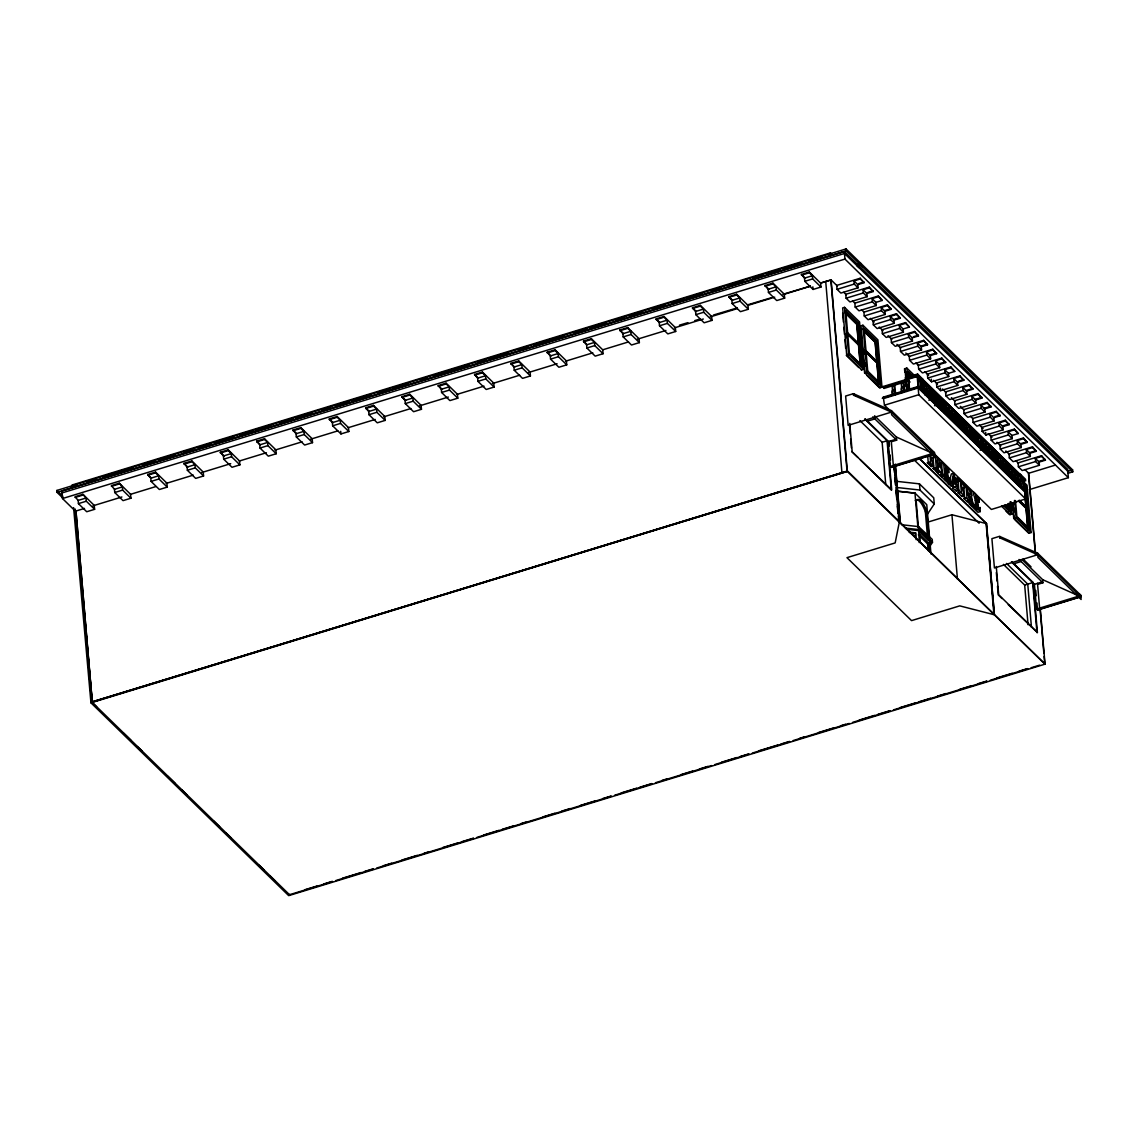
<?xml version="1.0" encoding="UTF-8"?>
<svg xmlns="http://www.w3.org/2000/svg" width="1138" height="1138" viewBox="0 0 1138 1138"><rect width="100%" height="100%" fill="white"/><g stroke="black" fill="none" stroke-linecap="round" stroke-linejoin="round"><path stroke-width="1.5" d="M853.671 395.398L853.415 393.663L845.634 396.038L848.151 425.356L891.41 412.112L991.383 509.454L1025.665 498.97L1023.972 479.084L922.278 380.064M891.424 410.633L934.611 452.739L934.824 456.879L891.637 414.773L891.424 410.633L853.415 393.663L855.776 395.967M933.558 451.715L933.558 453.194L890.286 466.438L888.166 441.658L864.795 419.069M999.946 538.018L999.69 536.283L991.909 538.658L994.427 567.962L1037.685 554.732L1080.872 596.824L1081.1 599.484L1037.913 557.378L1037.7 553.253L999.961 536.539M1079.834 594.335L1079.82 595.814L1036.562 609.058L1034.428 584.278L1011.412 561.816M1037.7 553.253L1080.887 595.345L1080.872 596.824L1037.6 610.068M944.981 470.734L947.271 470.037L947.072 472L946.005 471.687L945.55 466.267L949.092 472.626L948.751 468.7L942.733 462.839L943.829 464.958L944.739 476.025L941.595 476.836L947.798 482.882L950.088 482.185L949.86 478.088L947.57 478.785L947.342 479.98M964.754 487.59L964.441 483.991L957.997 477.704L955.707 478.401L956.219 482.199L958.509 481.502L959.064 479.738L960.415 480.762L961.34 492.199L958.182 493.01L961.951 496.68C967.186 495.713 959.249 486.481 962.136 482.441L964.754 487.59L962.279 488.117L964.569 487.405M949.86 478.088C948.694 483.337 944.127 474.205 946.076 472.412L948.068 477.192L945.778 477.889M967.656 498.913L969.363 503.906L977.955 512.285L980.245 511.588L980.017 507.491L977.727 508.188L977.499 509.383M980.017 507.491C978.851 512.74 974.284 503.608 976.233 501.815L978.225 506.595L975.935 507.292M953.744 473.308L951.354 473.906L948.694 483.764L951.084 486.082L953.374 485.385L952.549 481.118L955.095 483.593C959.803 490.521 946.844 483.977 956.333 491.203L958.58 490.137L953.644 473.209L951.539 482.725L948.665 483.394M942.449 476.722L941.553 476.466M972.606 506.126L971.71 505.869M926.517 515.614L934.27 503.978L933.743 497.804L919.461 483.863L895.706 481.232M915.393 536.994L915.592 532.84L909.148 532.129M919.205 542.527L918.579 526.61L901.893 524.76M929.561 546.738L932.477 542.357L932.221 539.369L918.579 526.61L917.925 527.605L914.966 493.067L896.602 491.033M927.939 396.764L928.75 393.236L926.574 390.547L927.925 392.866L927.029 395.868L926.119 385.227L924.141 385.825L924.412 388.869M928.821 400.149C932.691 400.064 932.349 394.601 929.419 393.321C933.587 399.452 927.342 402.013 928.964 388.001L927.001 388.599L927.257 391.643M933.644 402.311L934.454 398.798L932.278 396.109L933.615 398.428L932.733 401.43L931.823 390.775L929.846 391.387L930.102 394.431M939.334 407.873L940.144 404.346L937.968 401.657L939.319 403.976L938.423 406.991L937.513 396.337L935.536 396.934L935.806 399.979M942.193 410.647L942.989 407.134L940.813 404.431L942.164 406.764L941.282 409.765L940.358 399.111L938.395 399.708L938.651 402.752M947.883 416.209L948.694 412.681L946.517 409.993L947.869 412.312L946.972 415.313L946.062 404.673L944.085 405.27L944.483 409.836M950.728 418.983L951.539 415.455L949.362 412.767L950.714 415.086L949.817 418.101L948.907 407.447L946.93 408.044L947.2 411.088M953.587 421.757L954.398 418.243L952.221 415.541L953.559 417.874L952.677 420.875L951.752 410.221L949.789 410.832L950.173 415.384M956.432 424.545L957.243 421.017L955.067 418.329L956.404 420.647L955.522 423.649L954.611 412.994L952.634 413.606L952.89 416.65M959.277 427.319L960.088 423.791L957.912 421.103L959.263 423.421L958.367 426.423L957.456 415.783L955.479 416.38L955.877 420.946M962.136 430.093L962.933 426.579L960.757 423.877L962.108 426.195L961.212 429.211L960.301 418.556L958.338 419.154L958.594 422.198M967.826 435.655L968.637 432.127L966.461 429.439L967.798 431.757L966.916 434.759L966.006 424.104L964.028 424.716L964.284 427.76M973.531 441.203L974.327 437.689L972.151 434.986L973.502 437.305L972.62 440.321L971.696 429.666L969.732 430.264L969.989 433.308M979.221 446.765L980.031 443.237L977.855 440.548L979.192 442.867L978.31 445.868L977.4 435.214L975.422 435.826L975.679 438.87M984.925 452.312L985.736 448.799L983.559 446.096L984.896 448.429L984.014 451.43L983.09 440.776L981.127 441.373M987.77 455.086L988.581 451.573L986.404 448.884L987.741 451.203L986.859 454.204L985.949 443.55L983.972 444.161L984.228 447.206M993.474 460.648L994.271 457.12L992.094 454.432L993.446 456.751L992.549 459.766L991.639 449.112L989.662 449.709L989.932 452.753M996.319 463.422L997.13 459.908L994.953 457.206L996.291 459.539L995.409 462.54L994.498 451.886L992.521 452.483M999.164 466.21L999.975 462.682L997.798 459.994L999.136 462.313L998.254 465.314L997.343 454.659L995.366 455.271L995.764 459.837M1002.009 468.984L1002.82 465.456L1000.643 462.768L1001.995 465.086L1001.099 468.088L1000.188 457.448L998.211 458.045M1004.868 471.758L1005.665 468.23L1003.488 465.542L1004.84 467.86L1003.958 470.876L1003.033 460.221L1001.07 460.819L1001.454 465.385M1007.713 474.532L1008.524 471.018L1006.348 468.315L1007.685 470.648L1006.803 473.65L1005.892 462.995L1003.915 463.607L1004.171 466.637M1010.558 477.32L1011.369 473.792L1009.193 471.104L1010.53 473.422L1009.648 476.424L1008.737 465.769L1006.76 466.381L1007.158 470.947M1013.403 480.094L1014.214 476.566L1012.038 473.877L1013.389 476.196L1012.493 479.198L1011.582 468.557L1009.605 469.155M1019.107 485.642L1019.918 482.128L1017.742 479.425L1019.079 481.758L1018.197 484.76L1017.287 474.105L1015.309 474.717M90.955 702.843L847.326 471.402L1045.025 664.151L288.696 895.634L90.955 702.843L73.6 507.605M831.65 254.187L830.37 252.921L72.021 485.016L72.163 486.651L77.256 485.087M63.045 498.216L57.071 492.37L56.9 490.435L846.046 248.923L1072.608 469.88L1072.778 471.815L1067.686 473.38M87.441 481.971L95.933 479.383M102.719 477.291L133.288 467.946M143.473 464.83L155.365 461.189M158.765 460.15L174.043 455.47M184.228 452.355L192.72 449.752M199.52 447.675L211.398 444.033M214.798 442.995L233.475 437.276M240.274 435.2L252.152 431.558M255.552 430.52L270.844 425.854M281.029 422.724L292.907 419.097M296.307 418.044L311.599 413.379M321.784 410.249L330.276 407.66M337.061 405.583L348.953 401.942M352.353 400.903L371.031 395.185M377.816 393.108L389.708 389.466M393.108 388.428L408.386 383.748M421.97 379.594L427.063 378.029M433.863 375.953L467.818 365.554M478.017 362.439L486.495 359.85M489.895 358.811L508.572 353.093M518.772 349.963L527.25 347.375M534.049 345.298L564.619 335.938M574.804 332.822L586.696 329.181M590.081 328.142L605.373 323.462M615.558 320.347L624.051 317.744M630.836 315.667L642.728 312.025M652.913 308.91L664.805 305.269M671.591 303.192L683.483 299.564M686.883 298.526L702.16 293.846M712.345 290.716L720.838 288.127M727.637 286.051L742.915 281.371M753.114 278.255L761.592 275.652M768.392 273.575L780.284 269.934M783.669 268.895L802.347 263.177M809.146 261.1L821.039 257.458M57.071 492.37L846.203 250.858L862.362 266.662M1029.321 489.61L1068.369 477.676L1067.643 469.34L844.311 251.526L61.865 490.99L62.505 498.544L75.421 511.19L84.496 508.416M62.021 492.925L844.481 253.461L859.005 267.686M62.505 498.544L844.951 259.08L1068.369 477.676M82.946 494.319L75.051 496.737L78.152 500.436L78.422 503.622L86.716 511.744L94.61 509.326L94.269 505.414L82.946 494.319L86.033 498.017L86.303 501.204L94.61 509.326M119.262 483.209L111.368 485.627L114.469 489.312L114.739 492.512L123.032 500.635L130.927 498.216L130.6 494.305L119.262 483.209L122.363 486.908L122.634 490.094L130.927 498.216M147.684 474.503L155.579 472.099L166.916 483.181L167.243 487.107L159.363 489.511L151.055 481.388L150.785 478.202L147.684 474.503L151.468 478.202M184 463.394L191.895 460.975L203.233 472.071L203.56 475.983L195.679 478.401L187.372 470.279L187.101 467.092L184 463.394L187.784 467.092M220.331 452.284L228.212 449.866L239.549 460.961L239.876 464.873L231.996 467.277L223.688 459.169L223.418 455.968L220.331 452.284L224.101 455.982M256.647 441.16L264.528 438.756L275.865 449.837L276.193 453.749L268.312 456.167L260.005 448.045L259.734 444.858L256.647 441.16L260.417 444.858M292.964 430.05L300.845 427.632L312.182 438.727L312.509 442.639L304.628 445.058L296.335 436.935L296.051 433.749L292.964 430.05L296.733 433.749M329.28 418.94L337.161 416.522L348.498 427.618L348.825 431.53L340.945 433.934L332.652 425.811L332.381 422.625L329.28 418.94L333.05 422.625M365.597 407.817L373.477 405.398L384.815 416.494L385.156 420.406L377.261 422.824L368.968 414.701L368.698 411.515L365.597 407.817L369.381 411.515M401.913 396.707L409.794 394.289L421.131 405.384L421.473 409.296L413.578 411.714L405.284 403.592L405.014 400.405L401.913 396.707L405.697 400.405M438.23 385.583L446.124 383.179L457.448 394.274L457.789 398.186L449.894 400.59L441.601 392.468L441.331 389.281L438.23 385.583L442.013 389.281M474.546 374.473L482.441 372.055L493.778 383.15L494.105 387.062L486.211 389.481L477.917 381.358L477.647 378.172L474.546 374.473L478.33 378.172M510.862 363.363L518.757 360.945L530.095 372.041L530.422 375.953L522.527 378.371L514.234 370.248L513.963 367.048L510.862 363.363L514.646 367.062M547.179 352.239L555.074 349.835L566.411 360.917L566.738 364.843L558.858 367.247L550.55 359.124L550.28 355.938L547.179 352.239L550.963 355.938M583.495 341.13L591.39 338.711L602.727 349.807L603.055 353.719L595.174 356.137L586.867 348.015L586.596 344.828L583.495 341.13L586.027 343.591M619.826 330.02L627.707 327.602L639.044 338.697L639.371 342.609L631.49 345.013L623.183 336.905L622.913 333.704L619.826 330.02L623.596 333.719M656.142 318.896L664.023 316.492L675.36 327.573L675.688 331.485L667.807 333.903L659.499 325.781L659.229 322.595L656.142 318.896L659.912 322.595M692.459 307.786L700.339 305.368L711.677 316.464L712.004 320.375L704.123 322.794L695.83 314.671L695.56 311.485L692.459 307.786L696.228 311.485M728.775 296.677L736.656 294.258L747.993 305.354L748.335 309.266L740.44 311.67L732.147 303.547L731.876 300.361L728.775 296.677L732.545 300.361M765.092 285.553L772.972 283.134L784.31 294.23L784.651 298.142L776.756 300.56L768.463 292.438L768.193 289.251L765.092 285.553L768.875 289.251M801.408 274.443L809.303 272.025L820.626 283.12L820.967 287.032L813.073 289.45L804.779 281.328L804.509 278.141L801.408 274.443L805.192 278.141M75.108 497.462L83.003 495.044M111.439 486.353L119.319 483.935M147.755 475.229L155.636 472.825L158.68 475.784L158.95 478.984L167.243 487.107M184.072 464.119L191.952 461.701L194.996 464.674L195.267 467.86L203.56 475.983M220.388 452.995L228.269 450.591L231.313 453.564L231.583 456.751L239.876 464.873M256.704 441.885L264.585 439.467L267.629 442.44L267.899 445.627L276.193 453.749M293.021 430.776L300.916 428.357L303.946 431.33L304.216 434.517L312.509 442.639M329.337 419.652L337.232 417.248L340.262 420.221L340.532 423.407L348.825 431.53M365.654 408.542L373.549 406.124L376.578 409.097L376.849 412.283L385.156 420.406M401.97 397.432L409.865 395.014L412.895 397.987L413.165 401.173L421.473 409.296M438.286 386.308L446.181 383.904L449.211 386.863L449.482 390.064L457.789 398.186M474.617 375.199L482.498 372.78L485.528 375.753L485.798 378.94L494.105 387.062M510.934 364.089L518.814 361.671L521.858 364.644L522.129 367.83L530.422 375.953M547.25 352.965L555.131 350.561L558.175 353.52L558.445 356.72L566.738 364.843M583.566 341.855L591.447 339.437L594.491 342.41L594.761 345.596L603.055 353.719M619.883 330.731L627.763 328.327L630.808 331.3L631.078 334.487L639.371 342.609M656.199 319.622L664.08 317.203L667.124 320.176L667.394 323.363L675.688 331.485M692.516 308.512L700.411 306.094L703.44 309.067L703.711 312.253L712.004 320.375M728.832 297.388L736.727 294.984L739.757 297.957L740.027 301.143L748.335 309.266M765.149 286.278L773.043 283.86L776.073 286.833L776.344 290.019L784.651 298.142M801.465 275.168L809.36 272.75L812.39 275.723L812.66 278.91L820.967 287.032M78.152 500.436L86.033 498.017M114.469 489.312L122.363 486.908M150.785 478.202L158.68 475.784M187.101 467.092L194.996 464.674M223.418 455.968L231.313 453.564M259.734 444.858L267.629 442.44M296.051 433.749L303.946 431.33M332.381 422.625L340.262 420.221M368.698 411.515L376.578 409.097M405.014 400.405L412.895 397.987M441.331 389.281L449.211 386.863M477.647 378.172L485.528 375.753M513.963 367.048L521.858 364.644M550.28 355.938L558.175 353.52M586.596 344.828L594.491 342.41M622.913 333.704L630.808 331.3M659.229 322.595L667.124 320.176M695.56 311.485L703.44 309.067M731.876 300.361L739.757 297.957M768.193 289.251L776.073 286.833M804.509 278.141L812.39 275.723M1067.814 471.26L857.398 266.107L857.227 264.172L860.584 263.148M78.422 503.622L86.303 501.204M114.739 492.512L122.634 490.094M151.055 481.388L158.95 478.984M187.372 470.279L195.267 467.86M223.688 459.169L231.583 456.751M260.005 448.045L267.899 445.627M296.335 436.935L304.216 434.517M332.652 425.811L340.532 423.407M368.968 414.701L376.849 412.283M405.284 403.592L413.165 401.173M441.601 392.468L449.482 390.064M477.917 381.358L485.798 378.94M514.234 370.248L522.129 367.83M550.55 359.124L558.445 356.72M586.867 348.015L594.761 345.596M623.183 336.905L631.078 334.487M659.499 325.781L667.394 323.363M695.83 314.671L703.711 312.253M732.147 303.547L740.027 301.143M768.463 292.438L776.344 290.019M804.779 281.328L812.66 278.91M860.741 265.083L857.398 266.107L857.227 264.172M92.989 505.813L121.894 496.965M130.401 494.361L155.892 486.552M166.091 483.437L193.304 475.115M201.796 472.512L230.701 463.664M239.193 461.061L266.406 452.739M274.898 450.136L302.096 441.814M310.603 439.211L337.801 430.889M348 427.76L375.199 419.438M383.705 416.835L410.903 408.514M419.41 405.91L448.315 397.062M456.807 394.459L484.006 386.138M492.512 383.534L519.71 375.213M528.217 372.61L557.108 363.762M565.614 361.173L592.813 352.837M603.012 349.722L628.517 341.912M637.024 339.309L665.915 330.461M674.421 327.872L703.327 319.024M710.126 316.947L737.324 308.611M747.524 305.496L774.722 297.174M783.229 294.571L810.427 286.235M864.083 282.693L860.214 278.241L836.729 285.425L837.056 289.337L840.854 293.063L858.066 287.8L857.796 284.614L853.984 280.887L860.285 278.966L864.083 282.693L857.796 284.614M837.056 289.337L854.254 284.073L858.066 287.8M858.991 283.504L864.027 281.968M873.159 291.556L869.29 287.117L845.79 294.301L846.117 298.213L849.93 301.94L867.128 296.677L866.857 293.49L863.059 289.763L869.347 287.843L873.159 291.556L866.857 293.49M846.117 298.213L863.329 292.95L867.128 296.677M868.052 292.381L873.088 290.83M882.22 300.432L878.351 295.98L854.851 303.177L855.193 307.089L858.991 310.816L876.203 305.553L875.933 302.367L872.121 298.64L878.408 296.705L882.22 300.432L875.933 302.367M861.267 369.992L863.628 369.281L859.56 321.954L844.567 307.331L842.661 307.914L846.715 355.241L861.722 369.864M855.193 307.089L872.391 301.826L876.203 305.553M845.747 310.702L849.389 353.178L862.448 365.91L858.806 323.434L845.747 310.702L844.709 311.015L857.768 323.747L861.409 366.223M861.48 309.664L864.027 312.139L887.427 304.856L891.282 309.308L884.994 311.229L881.182 307.516L887.484 305.581L891.282 309.308M864.254 315.966L881.452 310.702L885.264 314.429L868.066 319.693L864.254 315.966L863.927 312.054M884.51 310.646L891.225 308.583M846.217 313.604L856.9 324.017L858.806 323.434M845.363 313.263L856.729 324.344L857.597 324.074L859.332 344.245L858.45 344.501L848.365 334.657M900.357 318.185L896.488 313.732L872.988 320.93L873.33 324.842L877.128 328.555L894.326 323.292L894.055 320.105L890.257 316.378L896.545 314.458L900.357 318.185L894.055 320.105M867.128 375.711L879.617 387.887L881.978 387.176L877.91 339.849L862.917 325.226L861.011 325.809L865.079 373.136L880.072 387.759M873.33 324.842L890.528 319.579L894.326 323.292M864.098 328.598L863.073 328.91L876.118 341.642L879.759 384.118L880.798 383.805L877.156 341.329L864.098 328.598L867.739 371.073L880.798 383.805M893.586 319.508L898.622 317.971M909.418 327.061L905.549 322.609L882.064 329.792L882.391 333.704L886.203 337.431L903.401 332.168L903.131 328.982L899.319 325.255L905.62 323.334L909.418 327.061L903.131 328.982M882.391 333.704L899.589 328.441L903.401 332.168M847.141 333.96L858.507 345.042L859.375 344.771L861.153 365.483M864.567 331.499L875.25 341.912L877.156 341.329M863.714 331.158L875.079 342.239L875.947 341.969L863.329 329.664M918.494 335.923L914.625 331.485L891.125 338.669L891.452 342.581L895.265 346.308L912.463 341.044L912.192 337.858L908.394 334.131L914.682 332.211L918.494 335.923L912.192 337.858M848.351 353.491L849.389 353.178M863.628 369.281L848.621 354.658L846.274 355.369L858.777 367.56M891.452 342.581L908.665 337.317L912.463 341.044M913.387 336.748L918.423 335.198M927.555 344.8L923.686 340.347L900.201 347.545L900.528 351.457L904.326 355.184L921.538 349.921L921.268 346.734L917.456 343.007L923.757 341.073L927.555 344.8L921.268 346.734M900.528 351.457L917.726 346.194L921.538 349.921M920.784 346.137L927.498 344.074M865.492 351.855L876.857 362.937L877.725 362.666L865.108 350.362M936.631 353.676L932.762 349.224L909.262 356.422L909.589 360.333L913.401 364.06L930.6 358.797L930.329 355.597L926.531 351.884L932.819 349.949L936.631 353.676L930.329 355.597M866.715 371.386L867.739 371.073M881.978 387.176L866.971 372.553L864.624 373.264L864.325 369.765M909.589 360.333L926.801 355.07L930.6 358.797M929.846 355.013L936.56 352.951M915.606 376.593L906.858 368.072L904.511 368.783L904.81 372.297M945.692 362.553L941.823 358.1L918.323 365.298L918.665 369.21L922.463 372.923L939.675 367.659L939.405 364.473L935.592 360.746L941.88 358.826L945.692 362.553L939.405 364.473M918.665 369.21L935.863 363.947L939.675 367.659M938.921 363.876L945.635 361.827M917.584 374.032L917.726 375.711L922.932 380.789L922.79 379.096L917.584 374.032L906.801 377.332L906.958 379.011L910.073 382.055M909.788 377.062L915.592 375.284M906.958 379.011L917.726 375.711M883.017 386.564L907.555 379.054L908.579 380.889L884.041 388.414L883.017 386.564L884.041 388.414M921.396 380.618L917.2 376.522L908.494 379.182L909.404 389.836M883.088 387.475L907.626 379.964M883.956 387.489L906.872 380.476M954.754 371.429L950.899 366.977L927.399 374.16L927.726 378.072L931.538 381.799L948.736 376.536L948.466 373.349L944.654 369.622L950.955 367.702L954.754 371.429L948.466 373.349M927.726 378.072L944.924 372.809L948.736 376.536M917.754 379.395L919.874 381.458L920.969 381.13L921.951 390.661M921.296 383.051L923.274 382.439L924.184 383.335C922.52 399.594 929.732 392.894 923.729 387.774C927.897 393.89 921.638 396.451 923.274 382.439M1025.082 492.185L918.167 387.944L883.885 398.442L883.287 397.134L918.679 386.308L1026.675 491.602M917.427 386.991L918.522 386.664L921.709 389.765M882.235 398.257L918.75 387.076L1026.746 492.37M894.795 394.829C894.482 383.321 888.536 395.299 894.795 394.829L893.885 384.175L894.824 385.099L895.606 394.232M903.942 392.027C903.629 380.519 897.683 392.496 903.942 392.027L903.031 381.372L903.985 382.311L904.767 391.429M963.829 380.291L959.96 375.853L936.46 383.037L936.802 386.948L940.6 390.675L957.798 385.412L957.527 382.226L953.729 378.499L960.017 376.578L963.829 380.291L957.527 382.226M936.802 386.948L954 381.685L957.798 385.412M958.737 381.116L963.758 379.566M883.287 397.134L884.468 405.213L918.75 394.715L1025.665 498.97M934.668 393.549C935.678 412.027 937.342 401.842 935.578 394.445L934.668 393.549L932.691 394.161L932.947 397.205M972.89 389.168L969.021 384.715L945.536 391.913L945.863 395.825L949.675 399.552L966.873 394.289L966.603 391.102L962.791 387.375L969.092 385.441L972.89 389.168L966.603 391.102M936.446 397.831L938.423 397.219L938.878 402.553M945.863 395.825L963.061 390.562L966.873 394.289M966.119 390.505L972.834 388.442M867.227 421.245L874.88 418.912L874.61 415.811L896.588 437.248M943.217 401.885L944.127 412.539L945.009 409.538L943.672 407.219L945.849 409.908L945.038 413.435L944.127 402.781L943.217 401.885L941.24 402.496L941.496 405.541M934.511 405.697C940.258 406.238 935.251 397.276 936.033 399.765M942.15 403.378L944.127 402.781M981.966 398.044L978.097 393.592L954.597 400.789L954.924 404.701L958.737 408.428L975.935 403.165L975.664 399.964L971.866 396.252L978.154 394.317L981.966 398.044L975.664 399.964M954.924 404.701L972.137 399.438L975.935 403.165M975.181 399.381L981.895 397.318M991.027 406.92L987.158 402.468L963.673 409.666L964 413.578L967.798 417.29L985.01 412.027L984.74 408.841L980.928 405.114L987.229 403.193L991.027 406.92L984.74 408.841M964 413.578L981.198 408.314L985.01 412.027M984.256 408.243L990.97 406.195M865.25 418.926L887.512 440.634L891.723 489.909L851.708 451.459L857.896 457.49M859.887 420.576L882.135 442.269L887.512 440.634M888.166 441.658L895.805 439.325M892.078 441.558L896.659 440.15L896.403 437.049L934.597 454.218L891.339 467.462M963.161 421.33L964.071 431.985L964.953 428.983L963.616 426.665L965.792 429.353L964.981 432.867L964.071 422.226L963.161 421.33L961.183 421.942L961.567 426.494M1000.103 415.797L996.234 411.344L972.734 418.528L973.061 422.44L976.873 426.167L994.071 420.904L993.801 417.717L990.003 413.99L996.291 412.07L1000.103 415.797L993.801 417.717M962.094 422.824L964.071 422.226M973.061 422.44L990.273 417.177L994.071 420.904M994.996 416.608L1000.032 415.071M968.851 426.892L969.761 437.533L970.657 434.531L969.306 432.212L971.482 434.901L970.671 438.429L969.761 427.774L968.851 426.892L966.873 427.49L967.144 430.534M1009.164 424.659L1005.295 420.221L981.795 427.404L982.137 431.316L985.935 435.043L1003.147 429.78L1002.863 426.594L999.064 422.867L1005.352 420.946L1009.164 424.659L1002.863 426.594M92.278 701.819L842.134 472.611M92.491 702.032L847.042 471.104L830.868 279.991M974.555 432.44L975.465 443.095L976.347 440.093L975.01 437.774L977.186 440.463L976.376 443.976L975.465 433.336L974.555 432.44L972.577 433.052L972.834 436.096M982.137 431.316L999.335 426.053L1003.147 429.78M1002.393 425.996L1009.107 423.948M980.245 438.002C981.269 456.48 982.919 446.295 981.155 438.884L980.245 438.002L978.267 438.599L978.538 441.644M1018.226 433.535L1014.371 429.097L990.871 436.281L991.198 440.193L995.01 443.92L1012.208 438.656L1011.938 435.47L1008.126 431.743L1014.427 429.808L1018.226 433.535L1011.938 435.47M932.747 454.531L891.139 467.263L890.286 466.438M935.351 456.537L933.06 457.248L933.957 468.7L933.132 468.244L936.318 467.803L935.351 456.537L934.312 454.617L938.068 458.273L937.2 458.372L938.125 470.108M933.999 457.604L931.51 458.116L933.999 457.604L933.686 454.005M991.198 440.193L1008.396 434.929L1012.208 438.656M931.524 454.162C928.708 457.846 936.346 465.997 931.183 466.68L927.427 463.024L930.585 462.213L929.945 454.19M927.427 463.024L929.718 462.313L933.473 465.983M986.817 446.935L988.794 446.324L989.704 447.22C988.054 463.479 995.266 456.779 989.249 451.658C993.417 457.775 987.158 460.335 988.794 446.324M980.103 450.136C985.849 450.676 980.842 441.729 981.625 444.218M987.727 447.817L989.704 447.22M940.031 463.123L942.321 462.426L940.073 463.493M929.974 463.408L931.154 466.324L933.445 465.627M1027.301 442.412L1023.432 437.959L999.932 445.157L1000.274 449.069L1004.072 452.796L1021.27 447.533L1020.999 444.332L1017.201 440.619L1023.489 438.685L1027.301 442.412L1020.999 444.332M942.776 463.194L940.486 463.891L941.539 465.655M937.812 466.495L940.102 465.798L938.58 458.77L942.321 462.426M933.16 468.614L935.45 467.903L939.206 471.573L936.915 472.27L933.132 468.244M937.883 467.362L940.173 466.665C945.778 476.296 930.984 468.486 941.183 476.424L943.459 475.727L942.264 472.469M1000.274 449.069L1017.472 443.806L1021.27 447.533M1020.53 443.749L1027.23 441.686M993.431 453.379L995.409 452.768L995.864 458.102M935.706 468.998L936.887 471.914L939.206 471.573M937.428 472.768L939.718 472.071L943.459 475.727M945.18 470.933L947.47 470.222L948.068 477.192M1036.362 451.288L1032.493 446.836L1009.008 454.034L1009.335 457.945L1013.147 461.658L1030.345 456.395L1030.075 453.209L1026.263 449.482L1032.564 447.561L1036.362 451.288L1030.075 453.209M940.13 474.489L941.14 476.068L943.43 475.357M941.595 476.836L943.886 476.125L950.088 482.185M1009.335 457.945L1026.533 452.682L1030.345 456.395M1029.591 452.611L1036.305 450.563M947.57 478.785L950.045 478.273M948.694 483.764L950.984 483.053L953.374 485.385M956.005 482L960.415 480.762M1045.438 460.165L1041.569 455.712L1018.069 462.896L1018.396 466.808L1022.209 470.535L1039.407 465.271L1039.136 462.085L1035.338 458.358L1041.626 456.438L1045.438 460.165L1039.136 462.085M952.563 483.394L954.853 482.697L953.388 477.064L952.677 480.577L954.853 482.697M1007.671 467.263L1009.648 466.665L1010.103 471.986M955.095 483.593L952.805 484.29L953.601 487.832L952.819 487.448M950.116 484.29L951.055 485.727L953.345 485.03M1018.396 466.808L1035.608 461.544L1039.407 465.271M952.847 487.804L955.138 487.107L958.623 490.506M1038.653 461.487L1045.367 459.439M1014.427 471.331L1015.352 481.986L1016.234 478.97L1014.883 476.651L1017.073 479.354L1016.262 482.868L1015.338 472.213L1014.427 471.331L1012.464 471.929L1012.72 474.973M955.764 489.994L956.304 490.834L958.58 490.137M958.182 493.01L960.472 492.313L964.242 495.983M1055.452 465.072L1028.439 473.337L1035.395 554.362M1017.372 476.808L1020.459 475.869L1025.651 480.947L1025.509 479.254L1020.317 474.19L1020.459 475.869M961.397 495.77L964.199 495.613M980.245 511.588L971.653 503.209L968.338 494.433L969.861 501.46L967.57 502.157L963.886 498.572L967.015 497.79L966.148 486.979L965.038 484.575L970.899 491.033L971.994 495.357L970.657 496.481L973.915 505.414M963.886 498.572L966.176 497.875L969.861 501.46M1020.473 479.553L1022.607 481.616L1023.702 481.289L1024.442 489.923L1021.255 486.808L1020.516 478.173L1023.702 481.289M916.759 499.866A15.278 5.235 73 0 1 925.365 511.83L926.801 511.389L928.907 535.941M899.29 521.46L898.394 516.382M967.115 501.346L969.832 501.09M1067.515 471.445L1072.608 469.88M975.337 500.336L977.627 499.625L978.225 506.595M969.363 503.906L971.653 503.209M1024.371 487.306L1026.277 486.723L1029.918 529.198L1028.012 529.782M1024.2 487.633L1025.068 487.363L1026.803 507.52L1025.935 507.79L1019.62 501.645M976.76 502.541L979.249 502.029L976.959 502.726M970.486 503.366L971.596 505.756L973.886 505.044M971.624 506.111C982.592 507.662 965.01 480.521 978.908 498.103L979.249 502.029M975.735 507.093L978.026 506.396M928.665 521.873L951.937 514.746L986.589 523.665L994.399 614.79L959.747 605.871L911.538 620.623L846.957 557.663L895.165 542.911L899.333 522.114L894.511 465.798M918.352 534.832L919.689 534.419L928.893 543.395L929.618 551.902M1008.737 510.493L1009.605 510.222L1009.008 503.323M1025.978 508.316L1026.846 508.06L1028.624 528.757L1027.756 529.028L1025.978 508.316L1018.396 500.933M1011.028 501.758L1012.08 514.02L1009.733 514.746L1005.978 511.09M919.106 458.443L986.589 523.665L919.262 458.301M919.504 535.941L927.555 543.793L928.893 543.395M1012.848 502.754L1014.2 518.53L1029.193 533.153L1031.099 532.57L1016.092 517.946L1013.745 518.658L1013.446 515.158M1013.503 563.865L1021.142 561.518M1003.446 564.391L1024.669 585.088L1033.119 582.5L1037.401 632.5L1008.24 604.634M1034.428 584.278L1042.081 581.931M1038.34 584.164L1042.934 582.77L1042.664 579.669L1077.7 595.416M994.342 614.15L986.376 523.764M1080.673 596.639L1037.415 609.883L1036.562 609.058M305.055 889.688L316.961 886.047M323.761 883.97L332.253 881.367M342.453 878.237L361.159 872.519M364.558 871.48L373.051 868.877M383.25 865.762L391.757 863.159M401.956 860.029L417.248 855.349M424.047 853.272L429.154 851.708M442.753 847.54L458.045 842.86M461.445 841.821L473.351 838.18M483.55 835.064L498.842 830.384M502.242 829.332L514.148 825.69M520.948 823.613L526.041 822.049M543.039 816.856L554.946 813.215M561.745 811.124L570.238 808.535M580.437 805.405L595.743 800.725M602.543 798.648L611.035 796.045M621.234 792.916L636.54 788.236M639.94 787.197L651.832 783.556M662.032 780.44L667.124 778.876M680.723 774.708L692.629 771.066M699.429 768.989L707.921 766.386M721.52 762.232L736.827 757.552M740.226 756.5L748.719 753.911M758.918 750.781L777.624 745.063M781.024 744.024L789.516 741.421M799.715 738.292L804.822 736.741M818.421 732.573L833.713 727.893M840.513 725.816L845.619 724.252M859.218 720.084L874.51 715.404M877.91 714.365L889.816 710.724M900.016 707.608L915.308 702.928M918.707 701.876L930.614 698.234M937.413 696.157L945.906 693.554M959.505 689.4L971.411 685.759M978.211 683.668L986.703 681.079M996.902 677.949L1012.194 673.269M1018.994 671.192L1027.5 668.589M289.308 894.781L332.481 881.566M335.881 880.528L373.278 869.091M376.678 868.052L473.564 838.393M476.964 837.355L611.248 796.259M614.648 795.22L652.046 783.769M655.445 782.731L711.549 765.561M714.949 764.523L748.932 754.11M752.332 753.072L789.729 741.635M793.129 740.582L849.233 723.427M852.632 722.374L890.03 710.937M893.43 709.899L986.916 681.278M990.316 680.24L1027.714 668.803M1031.113 667.75L1039.62 665.161M1044.528 663.653L847.284 470.762L831.096 279.92L820.626 283.049L831.096 279.92L837.426 286.122M679.443 325.169L687.949 322.637M694.749 320.603L699.856 319.081M713.469 315.027L737.282 307.914M747.481 304.87L771.294 297.758M783.2 294.216L810.412 286.093M977.073 509.966L974.427 507.662M896.232 487.42L919.988 490.051L934.27 503.978M896.602 491.147L914.966 493.181M905.478 528.103L918.835 529.583L932.477 542.357L929.959 542.072M906.488 529.284L918.181 530.578M910.272 533.053L915.094 533.58M853.415 395.142L891.41 412.112M999.676 537.762L1037.685 554.732M1076.135 593.225L1080.887 595.345M946.275 480.521L945.379 479.852M963.858 498.216L964.74 498.501L963.858 487.69M859.133 263.504L1072.778 471.815M1020.516 474.759L922.491 379.196L1020.558 475.229M922.235 379.594L1019.762 474.674L1019.876 476.054L922.349 380.96M918.096 375.853L921.239 378.926L922.306 391.259M926.119 385.227L927.484 391.444M928.964 388.001L929.874 388.883L930.799 399.538M931.823 390.775L933.188 396.991M937.513 396.337L938.423 397.219M940.358 399.111L941.738 405.327M946.062 404.673L947.428 410.875M948.907 407.447L950.273 413.663M951.752 410.221L953.132 416.437M954.611 412.994L955.977 419.211M957.456 415.783L958.822 421.985M960.301 418.556L961.667 424.773M966.006 424.104L967.371 430.32M971.696 429.666L973.075 435.882M977.4 435.214L978.765 441.43M983.09 440.776L984.47 446.992M985.949 443.55L987.315 449.766M991.639 449.112L993.005 455.328M994.498 451.886L995.409 452.768M997.343 454.659L998.709 460.876M1000.188 457.448L1001.554 463.65M1003.033 460.221L1004.399 466.438M1005.892 462.995L1007.258 469.212M1008.737 465.769L1009.648 466.665M1011.582 468.557L1012.948 474.759M1017.287 474.105L1018.652 480.321M1024.115 480.777L1019.918 476.68L1020.829 487.334M920.969 381.13L917.783 378.015L918.522 386.664M1023.29 481.587L1027.045 485.243L1031.099 532.57M924.141 385.825L925.052 386.721M929.846 391.387L930.756 392.269M935.109 396.522L942.719 403.933M946.517 407.632L952.847 413.805M955.379 416.28L964.242 424.929M969.32 429.865L976.333 436.708M980.714 440.975L988.31 448.386M992.108 452.099L998.453 458.273M1000.985 460.734L1009.847 469.382M912.79 376.066L908.039 371.443L908.494 376.749M1023.901 484.404L1026.277 486.723M907.014 371.756L911.751 376.379M844.979 311.769L857.597 324.074M907.27 372.496L911.054 376.194M907.327 373.179L910.884 376.65M907.655 374.004L911.453 377.688M918.11 387.176L1025.025 491.417M902.093 382.88L901.14 381.955L902.05 392.61M846.7 331.926L859.332 344.245M865.051 349.821L877.683 362.14L876.815 362.396L865.449 351.329M1019.235 500.137L1026.803 507.52M846.757 332.467L859.375 344.771M1019.278 500.677L1026.846 508.06M892.946 385.682L891.993 384.758L892.903 395.412M1004.968 504.874L1010.9 510.649L1010.146 501.801M1029.918 529.198L1016.86 516.467L1015.494 500.535M852.319 356.863L858.621 363.022M869.404 373.52L879.503 383.378M1007.087 507.761L1009.605 510.222M1017.258 517.69L1028.624 528.757M877.384 381.799L879.759 384.118M1005.124 506.339L1009.861 510.976L1009.264 503.892M1025.324 526.041L1028.88 529.511L1025.238 487.036M1003.332 505.5L1012.08 514.02M1001.426 506.083L1010.174 514.604M1014.996 519.881L1028.752 533.281M884.468 405.213L889.56 410.178M942.364 462.796L941.524 462.341L942.406 475.542M977.627 499.625L976.617 501.488L975.707 495.67L978.054 498.472L979.05 501.83M955.707 478.401L958.936 481.545M937.57 463.322L940.102 465.798M937.641 464.19L940.173 466.665M939.177 471.203L937.997 468.301M927.399 462.654L928.224 463.109L927.811 456.608M937.399 472.398L938.224 472.853L938.238 471.473M958.153 492.64L958.978 493.095L957.997 477.704M1023.062 559.057L1031.042 566.838M1021.967 559.483L1042.863 579.854M872.775 416.864L896.659 440.15M1019.051 559.483L1042.934 582.77M914.227 459.994L979.121 523.252M1011.895 561.802L1033.119 582.5M1006.533 563.452L1027.756 584.15L1031.455 627.251M914.966 493.067L926.759 504.675L929.561 537.378M860.371 459.894L891.282 490.037L887.057 440.776M1037.401 632.5L998.695 594.761L996.276 566.496M1001.995 598.545L998.254 594.904L997.514 586.283M927.868 536.539L918.437 527.349L916.19 501.047A15.278 5.235 73 0 1 926.801 511.389M919.106 528.757L929.703 539.099L930.984 554.007M289.763 894.368L290.034 895.222L92.292 702.431L75.094 508.956M92.875 703.256L96.673 706.968M123.288 732.915L130.898 740.326M137.229 746.514L142.307 751.45M167.642 776.159L175.252 783.57M181.582 789.758L186.66 794.694M213.275 820.64L219.606 826.828M225.95 833.002L231.014 837.938M258.895 865.122L263.959 870.072M270.303 876.246L275.368 881.196M843.756 292.31L846.288 294.785M852.618 300.987L855.15 303.462M870.357 318.341L874.155 322.054M879.219 327.019L883.017 330.731M888.081 335.696L891.879 339.409M896.943 344.373L900.755 348.086M905.82 353.05L909.618 356.763M915.948 362.965L918.48 365.44M924.81 371.642L928.608 375.355M933.672 380.32L937.484 384.032M942.549 388.983L946.347 392.71M951.411 397.66L955.209 401.387M960.273 406.337L964.071 410.064M970.401 416.252L972.947 418.741M979.277 424.929L983.076 428.656M988.14 433.606L991.938 437.333M997.002 442.284L1000.8 446.011M1005.864 450.961L1009.676 454.674M1016.006 460.876L1018.538 463.351M1024.869 469.553L1028.667 473.266L1035.608 554.306M56.9 490.435L62.875 496.282M944.953 479.425L944.27 478.259M945.123 468.956L945.991 470.648M971.198 493.906L972.563 504.945M975.764 499.169L976.148 500.051M932.989 454.531L933.8 457.419M937.214 461.075L937.499 462.739M1040.288 608.901L1045.025 664.151M1040.075 608.972L1043.845 653.013M1044.143 656.541L1044.755 663.582M1037.5 583.339L1039.62 608.119M1035.736 590.409L1036.192 595.729M1037.003 602.998L1037.259 608.119M1032.678 582.642L1036.96 632.643M1024.826 492.612L1027.856 528.004M1024.783 494.347L1025.935 507.79M1022.607 481.616L1023.19 488.529M1024.669 585.088L1028.069 624.748M1014.598 500.421L1016.092 517.946M1014.47 500.862L1014.769 504.39M1014.2 508.202L1014.499 511.744M1012.393 502.882L1012.991 509.895M1008.382 504.162L1008.993 511.232M1008.14 503.593L1008.581 508.757M996.333 572.485L997.073 581.105M986.148 523.836L993.901 614.292M970.245 436.352L970.515 439.396M974 505.172L971.596 505.756M951.937 514.746L957.456 579.128M924.668 391.913L924.924 394.957M919.874 381.458L920.614 390.106M918.679 386.308L918.75 387.076M917.2 376.522L918.75 394.715M928.665 540.806L919.461 531.844M925.365 511.83L927.47 536.382M927.555 543.793L928.139 550.607M919.461 483.863L919.988 490.051M908.793 380.291L909.561 389.139M906.858 368.072L907.612 376.834M907.911 380.334L908.665 389.096M906.133 372.026L906.445 375.568M907.199 384.416L907.498 387.958M919.689 534.419L920.414 542.94M904.952 368.655L906.915 391.444M905.265 377.546L906.019 386.323M915.592 532.84L916.175 539.668M895.35 464.204L900.443 523.58M895.165 464.475L895.919 473.266M896.232 476.779L900.144 522.527M894.283 465.869L895.933 485.001M896.232 488.486L899.063 521.531M894.07 465.94L894.667 472.896L893.913 465.983M895.108 478.116L895.706 485.073M896.147 490.293L896.9 498.985M897.341 504.205L898.095 512.897M894.966 478.202L895.563 485.186M896.161 492.171L896.758 499.155M897.356 506.14L897.953 513.124M898.408 518.359L898.707 521.858M891.225 440.719L893.344 465.499M889.091 441.331L889.39 444.816M889.02 442.497L889.319 446.025M890.072 454.873L890.528 460.193M875.25 341.912L878.735 382.61M875.079 342.239L876.658 360.718M876.857 362.937L878.636 383.634M882.135 442.269L885.762 484.504M862.917 325.226L866.971 372.553M864.012 350.419L864.325 353.961M865.079 362.809L865.378 366.351M860.869 329.451L861.622 338.214M862.078 343.477L862.675 350.49M863.13 355.739L863.87 364.501M856.9 324.017L860.385 364.715M856.729 324.344L858.45 344.501M858.507 345.042L860.129 364.018M844.567 307.331L848.621 354.658M845.819 334.302L846.117 337.83M842.675 313.306L843.414 322.082M843.87 327.331L844.467 334.344M844.922 339.608L845.676 348.37M849.759 423.407L852.149 451.317M849.446 425.057L850.2 433.863M850.655 439.14L851.409 447.931M847.326 471.402L91.609 702.032L75.236 511.005M75.876 510.493L92.334 702.459M1041.569 455.712L1041.626 456.438M1035.338 458.358L1035.608 461.544M1032.493 446.836L1032.564 447.561M1026.263 449.482L1026.533 452.682M1023.432 437.959L1023.489 438.685M1017.201 440.619L1017.472 443.806M1014.371 429.097L1014.427 429.808M1008.126 431.743L1008.396 434.929M1005.295 420.221L1005.352 420.946M999.064 422.867L999.335 426.053M996.234 411.344L996.291 412.07M990.003 413.99L990.273 417.177M987.158 402.468L987.229 403.193M985.721 432.44L985.935 435.043M980.928 405.114L981.198 408.314M978.097 393.592L978.154 394.317M971.866 396.252L972.137 399.438M969.021 384.715L969.092 385.441M962.791 387.375L963.061 390.562M959.96 375.853L960.017 376.578M953.729 378.499L954 381.685M950.899 366.977L950.955 367.702M944.654 369.622L944.924 372.809M941.823 358.1L941.88 358.826M940.386 388.072L940.6 390.675M935.592 360.746L935.863 363.947M932.762 349.224L932.819 349.949M931.311 379.196L931.538 381.799M926.531 351.884L926.801 355.07M923.686 340.347L923.757 341.073M917.456 343.007L917.726 346.194M914.625 331.485L914.682 332.211M908.394 334.131L908.665 337.317M905.549 322.609L905.62 323.334M899.319 325.255L899.589 328.441M896.488 313.732L896.545 314.458M890.257 316.378L890.528 319.579M887.427 304.856L887.484 305.581M884.994 311.229L885.264 314.429M881.182 307.516L881.452 310.702M878.351 295.98L878.408 296.705M872.121 298.64L872.391 301.826M869.29 287.117L869.347 287.843M863.059 289.763L863.329 292.95M860.214 278.241L860.285 278.966M853.984 280.887L854.254 284.073M846.046 248.923L846.203 250.858M844.311 251.526L844.951 259.08M830.37 252.921L830.498 254.571M825.719 281.513L841.907 472.398M812.859 286.833L813.073 289.45M809.303 272.025L809.36 272.75M772.972 283.134L773.043 283.86M736.656 294.258L736.727 294.984M700.339 305.368L700.411 306.094M664.023 316.492L664.08 317.203M627.707 327.602L627.763 328.327M591.39 338.711L591.447 339.437M555.074 349.835L555.131 350.561M518.757 360.945L518.814 361.671M482.441 372.055L482.498 372.78M446.124 383.179L446.181 383.904M409.794 394.289L409.865 395.014M373.477 405.398L373.549 406.124M340.717 431.33L340.945 433.934M337.161 416.522L337.232 417.248M300.845 427.632L300.916 428.357M264.528 438.756L264.585 439.467M228.212 449.866L228.269 450.591M191.895 460.975L191.952 461.701M155.579 472.099L155.636 472.825M75.99 511.019L92.178 701.847M967.94 493.707L967.969 494.617M947.769 478.97L947.798 482.882M915.293 500.606A15.278 5.235 73 0 1 915.962 500.066M970.259 493.906C968.438 497.078 967.087 488.956 967.784 487.903L969.647 490.393L970.259 493.906"/></g></svg>
